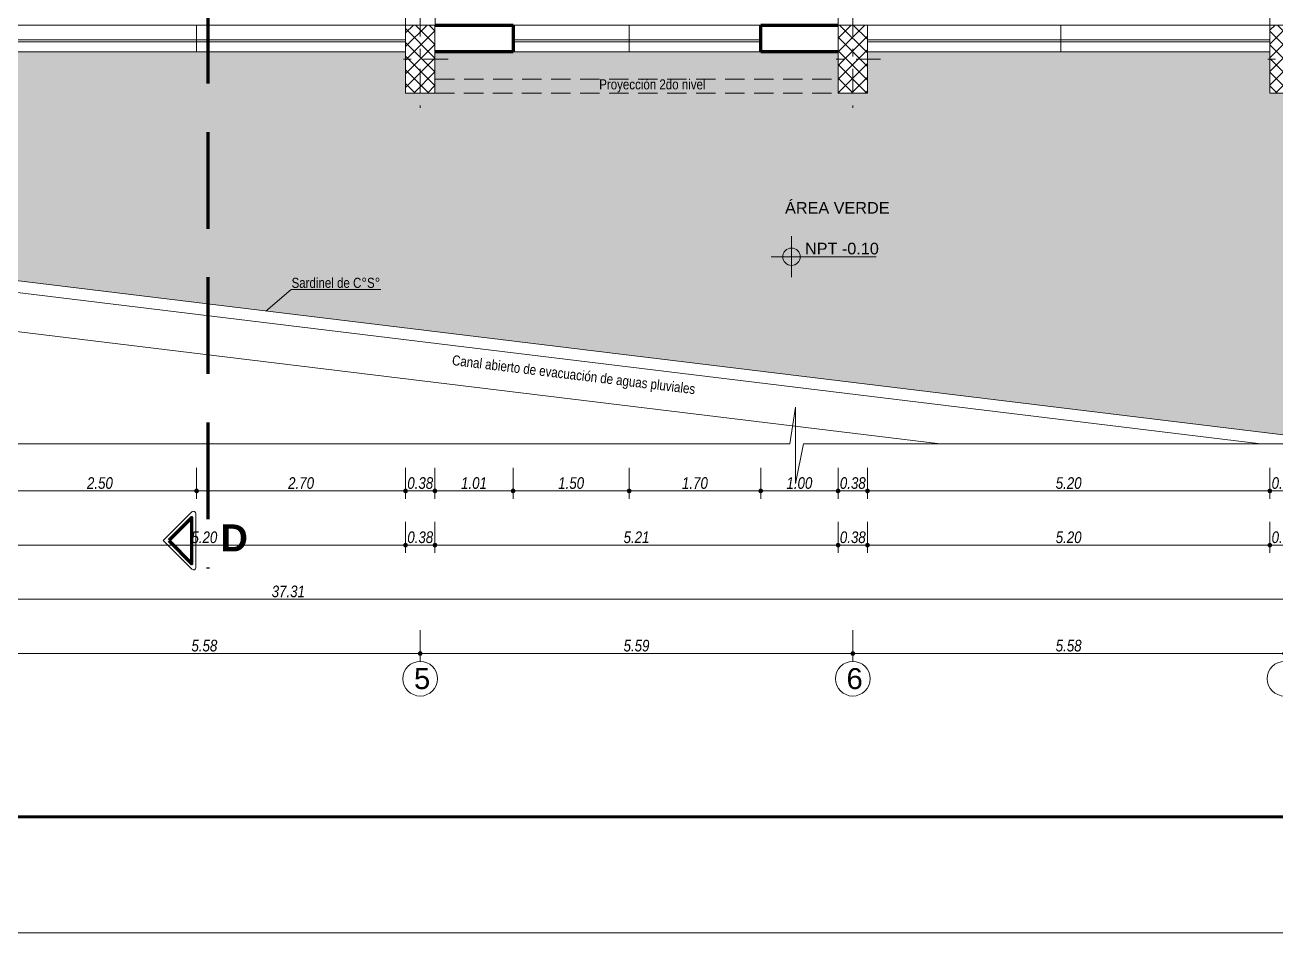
# Model space of a CAD drawing. Header units: inches. Extents: x 140 to 978, y -82 to 38.
# Drawn here: x 627.83 to 643.99, y -22.35 to -10.62 of the extents above; entities that cross this region are included whole.
import ezdxf

# ---------------------------------------------------------------- set-up
doc = ezdxf.new("R2010")
doc.units = ezdxf.units.IN
doc.header["$MEASUREMENT"] = 0
for name, pattern in [('DASHDOT2', [12.7, 6.35, -3.175, 0, -3.175]), ('DASHED', [0.75, 0.5, -0.25]), ('DASHED2', [0.375, 0.25, -0.125])]:
    doc.linetypes.add(name, pattern=pattern)
doc.layers.get('0').update_dxf_attribs({"lineweight": 0})
for name, color, linetype, lineweight in [('UNSAAC CUBIERTAS', 22, 'Continuous', 0), ('UNSAAC- ROTULO', 7, 'Continuous', 60), ('UNSAAC-AREA VERDE', 94, 'Continuous', 0), ('UNSAAC-COLUMNA', 24, 'Continuous', 0), ('UNSAAC-CORTE ESTRUCTURA', 7, 'Continuous', 70), ('UNSAAC-COTA', 48, 'Continuous', 0), ('UNSAAC-EJE COLUMNA', 22, 'DASHDOT2', 0), ('UNSAAC-FACHADA(2DO PLANO)', 7, 'Continuous', 30), ('UNSAAC-LINEA DE CORTE', 7, 'Continuous', 70), ('UNSAAC-LLAMADOS', 88, 'Continuous', 0), ('UNSAAC-MURETE', 146, 'Continuous', 20), ('UNSAAC-MUROS', 7, 'Continuous', 70), ('UNSAAC-PISOS', 253, 'Continuous', 0), ('UNSAAC-PROYECCIONES', 38, 'DASHED2', 0), ('UNSAAC-TEXTOS', 250, 'Continuous', 0), ('UNSAAC-TEXTURAS', 250, 'Continuous', 0), ('UNSAAC-VANOS', 24, 'Continuous', 0)]:
    doc.layers.add(name, color=color, linetype=linetype, lineweight=lineweight)
doc.styles.add('5mm', font='GOTHIC.TTF', dxfattribs={"height": 5})
doc.styles.add('narrow', font='')
doc.styles.get("Standard").update_dxf_attribs({"font": 'arial.ttf'})
doc.styles.get('narrow').set_extended_font_data('Arial Narrow', italic=True)
doc.dimstyles.new('1EN75', dxfattribs={"dimtxt": 0.15, "dimasz": 0.06, "dimexe": 0.1, "dimexo": 0.15, "dimgap": 0.025, "dimtad": 1, "dimzin": 1, "dimdsep": 46, "dimtxsty": 'narrow', "dimblk": 'DOT', "dimcen": 0.1, "dimclrd": 256, "dimclre": 256, "dimclrt": 256, "dimaunit": 1, "dimadec": 3, "dimazin": 0, "dimtfac": 1, "dimtmove": 2, "dimatfit": 3, "dimldrblk": 'ARCHTICK', "dimfxl": 0.3, "dimfxlon": 1, "dimtolj": 1, "dimtzin": 0, "dimlwd": 0, "dimlwe": 0, "dimarcsym": 0})

# ---------------------------------------------------------------- blocks, each defined once
blk = doc.blocks.new('cs1')
at = {"layer": 'UNSAAC-TEXTURAS'}
h = blk.add_hatch(dxfattribs=at)
h.set_pattern_fill('ANSI37', color=256)
h.paths.add_polyline_path([(850.008, 169.826), (850.198, 169.826), (850.198, 170.266), (850.008, 170.266)])
h.paths.add_polyline_path([(850.198, 169.826), (850.388, 169.826), (850.388, 170.266), (850.198, 170.266)])
h.paths.add_polyline_path([(850.388, 169.826), (850.198, 169.826), (850.198, 169.386), (850.388, 169.386)])
h.paths.add_polyline_path([(850.198, 169.826), (850.008, 169.826), (850.008, 169.386), (850.198, 169.386)])
at = {"layer": 'UNSAAC-COLUMNA'}
blk.add_lwpolyline([(850.388, 169.386), (850.388, 170.266), (850.008, 170.266), (850.008, 169.386)], close=True, dxfattribs=at)
at = {"layer": 'UNSAAC-EJE COLUMNA', "ltscale": 0.05}
for p, q in [((850.198, 170.436), (850.198, 169.196)), ((850.558, 169.826), (849.828, 169.826))]:
    blk.add_line(p, q, dxfattribs=at)
blk = doc.blocks.new('_Dot')
at = {"color": 0, "linetype": 'ByBlock', "lineweight": -2}
blk.add_line((-0.5, 0), (-1, 0), dxfattribs=at)
at = {"color": 0, "linetype": 'ByBlock', "const_width": 0.5}
blk.add_lwpolyline([(-0.25, 0, 1), (0.25, 0, 1)], format="xyb", close=True, dxfattribs=at)
blk = doc.blocks.new('*D688')
at = {"layer": 'Defpoints', "color": 0, "transparency": 16777216}
for p in [(627.545, -10.741), (632.745, -10.741), (632.745, -17.339)]:
    blk.add_point(p, dxfattribs=at)
at = {"layer": 'UNSAAC-COTA', "lineweight": 0, "transparency": 16777216}
for p, q in [((627.545, -17.039), (627.545, -17.439)), ((632.745, -17.039), (632.745, -17.439)), ((627.605, -17.339), (632.685, -17.339))]:
    blk.add_line(p, q, dxfattribs=at)
at = {"layer": 'UNSAAC-COTA', "lineweight": 0, "transparency": 16777216, "xscale": 0.06, "yscale": 0.06, "zscale": 0.06, "rotation": 180}
blk.add_blockref('_Dot', (627.545, -17.339), dxfattribs=at)
at = {"layer": 'UNSAAC-COTA', "lineweight": 0, "transparency": 16777216, "xscale": 0.06, "yscale": 0.06, "zscale": 0.06}
blk.add_blockref('_Dot', (632.745, -17.339), dxfattribs=at)
at = {"layer": 'UNSAAC-COTA', "transparency": 16777216, "insert": (630.145, -17.238), "char_height": 0.15, "attachment_point": 5, "style": 'narrow'}
blk.add_mtext('\\A1;5.20', dxfattribs=at)
blk = doc.blocks.new('_ArchTick')
at = {"layer": 'UNSAAC-FACHADA(2DO PLANO)', "color": 0, "const_width": 0.15}
blk.add_lwpolyline([(-0.5, -0.5), (0.5, 0.5)], dxfattribs=at)
blk = doc.blocks.new('*D689')
at = {"layer": 'Defpoints', "color": 0, "transparency": 16777216}
for p in [(632.745, -10.741), (633.125, -10.741), (633.125, -17.339)]:
    blk.add_point(p, dxfattribs=at)
at = {"layer": 'UNSAAC-COTA', "lineweight": 0, "transparency": 16777216}
for p, q in [((632.745, -17.039), (632.745, -17.439)), ((633.125, -17.039), (633.125, -17.439)), ((632.805, -17.339), (633.065, -17.339))]:
    blk.add_line(p, q, dxfattribs=at)
at = {"layer": 'UNSAAC-COTA', "lineweight": 0, "transparency": 16777216, "xscale": 0.06, "yscale": 0.06, "zscale": 0.06, "rotation": 180}
blk.add_blockref('_Dot', (632.745, -17.339), dxfattribs=at)
at = {"layer": 'UNSAAC-COTA', "lineweight": 0, "transparency": 16777216, "xscale": 0.06, "yscale": 0.06, "zscale": 0.06}
blk.add_blockref('_Dot', (633.125, -17.339), dxfattribs=at)
at = {"layer": 'UNSAAC-COTA', "transparency": 16777216, "insert": (632.935, -17.238), "char_height": 0.15, "attachment_point": 5, "style": 'narrow'}
blk.add_mtext('\\A1;0.38', dxfattribs=at)
blk = doc.blocks.new('*D690')
at = {"layer": 'Defpoints', "color": 0, "transparency": 16777216}
for p in [(633.125, -10.741), (638.335, -10.741), (638.335, -17.339)]:
    blk.add_point(p, dxfattribs=at)
at = {"layer": 'UNSAAC-COTA', "lineweight": 0, "transparency": 16777216}
for p, q in [((633.125, -17.039), (633.125, -17.439)), ((638.335, -17.039), (638.335, -17.439)), ((633.185, -17.339), (638.275, -17.339))]:
    blk.add_line(p, q, dxfattribs=at)
at = {"layer": 'UNSAAC-COTA', "lineweight": 0, "transparency": 16777216, "xscale": 0.06, "yscale": 0.06, "zscale": 0.06, "rotation": 180}
blk.add_blockref('_Dot', (633.125, -17.339), dxfattribs=at)
at = {"layer": 'UNSAAC-COTA', "lineweight": 0, "transparency": 16777216, "xscale": 0.06, "yscale": 0.06, "zscale": 0.06}
blk.add_blockref('_Dot', (638.335, -17.339), dxfattribs=at)
at = {"layer": 'UNSAAC-COTA', "transparency": 16777216, "insert": (635.73, -17.238), "char_height": 0.15, "attachment_point": 5, "style": 'narrow'}
blk.add_mtext('\\A1;5.21', dxfattribs=at)
blk = doc.blocks.new('*D691')
at = {"layer": 'Defpoints', "color": 0, "transparency": 16777216}
for p in [(638.335, -10.741), (638.715, -10.741), (638.715, -17.339)]:
    blk.add_point(p, dxfattribs=at)
at = {"layer": 'UNSAAC-COTA', "lineweight": 0, "transparency": 16777216}
for p, q in [((638.335, -17.039), (638.335, -17.439)), ((638.715, -17.039), (638.715, -17.439)), ((638.395, -17.339), (638.655, -17.339))]:
    blk.add_line(p, q, dxfattribs=at)
at = {"layer": 'UNSAAC-COTA', "lineweight": 0, "transparency": 16777216, "xscale": 0.06, "yscale": 0.06, "zscale": 0.06, "rotation": 180}
blk.add_blockref('_Dot', (638.335, -17.339), dxfattribs=at)
at = {"layer": 'UNSAAC-COTA', "lineweight": 0, "transparency": 16777216, "xscale": 0.06, "yscale": 0.06, "zscale": 0.06}
blk.add_blockref('_Dot', (638.715, -17.339), dxfattribs=at)
at = {"layer": 'UNSAAC-COTA', "transparency": 16777216, "insert": (638.525, -17.238), "char_height": 0.15, "attachment_point": 5, "style": 'narrow'}
blk.add_mtext('\\A1;0.38', dxfattribs=at)
blk = doc.blocks.new('*D692')
at = {"layer": 'Defpoints', "color": 0, "transparency": 16777216}
for p in [(638.715, -10.741), (643.915, -10.741), (643.915, -17.339)]:
    blk.add_point(p, dxfattribs=at)
at = {"layer": 'UNSAAC-COTA', "lineweight": 0, "transparency": 16777216}
for p, q in [((638.715, -17.039), (638.715, -17.439)), ((643.915, -17.039), (643.915, -17.439)), ((638.775, -17.339), (643.855, -17.339))]:
    blk.add_line(p, q, dxfattribs=at)
at = {"layer": 'UNSAAC-COTA', "lineweight": 0, "transparency": 16777216, "xscale": 0.06, "yscale": 0.06, "zscale": 0.06, "rotation": 180}
blk.add_blockref('_Dot', (638.715, -17.339), dxfattribs=at)
at = {"layer": 'UNSAAC-COTA', "lineweight": 0, "transparency": 16777216, "xscale": 0.06, "yscale": 0.06, "zscale": 0.06}
blk.add_blockref('_Dot', (643.915, -17.339), dxfattribs=at)
at = {"layer": 'UNSAAC-COTA', "transparency": 16777216, "insert": (641.315, -17.238), "char_height": 0.15, "attachment_point": 5, "style": 'narrow'}
blk.add_mtext('\\A1;5.20', dxfattribs=at)
blk = doc.blocks.new('*D693')
at = {"layer": 'Defpoints', "color": 0, "transparency": 16777216}
for p in [(643.915, -10.741), (644.295, -10.741), (644.295, -17.339)]:
    blk.add_point(p, dxfattribs=at)
at = {"layer": 'UNSAAC-COTA', "lineweight": 0, "transparency": 16777216}
for p, q in [((643.915, -17.039), (643.915, -17.439)), ((644.295, -17.039), (644.295, -17.439)), ((643.975, -17.339), (644.235, -17.339))]:
    blk.add_line(p, q, dxfattribs=at)
at = {"layer": 'UNSAAC-COTA', "lineweight": 0, "transparency": 16777216, "xscale": 0.06, "yscale": 0.06, "zscale": 0.06, "rotation": 180}
blk.add_blockref('_Dot', (643.915, -17.339), dxfattribs=at)
at = {"layer": 'UNSAAC-COTA', "lineweight": 0, "transparency": 16777216, "xscale": 0.06, "yscale": 0.06, "zscale": 0.06}
blk.add_blockref('_Dot', (644.295, -17.339), dxfattribs=at)
at = {"layer": 'UNSAAC-COTA', "transparency": 16777216, "insert": (644.105, -17.238), "char_height": 0.15, "attachment_point": 5, "style": 'narrow'}
blk.add_mtext('\\A1;0.38', dxfattribs=at)
blk = doc.blocks.new('*D738')
at = {"layer": 'Defpoints', "color": 0, "transparency": 16777216}
for p in [(612.575, -2.45), (649.885, -11.501), (649.885, -18.039)]:
    blk.add_point(p, dxfattribs=at)
at = {"layer": 'UNSAAC-COTA', "lineweight": 0, "transparency": 16777216}
for p, q in [((612.575, -17.739), (612.575, -18.139)), ((649.885, -17.739), (649.885, -18.139)), ((612.635, -18.039), (649.825, -18.039))]:
    blk.add_line(p, q, dxfattribs=at)
at = {"layer": 'UNSAAC-COTA', "lineweight": 0, "transparency": 16777216, "xscale": 0.06, "yscale": 0.06, "zscale": 0.06, "rotation": 180}
blk.add_blockref('_Dot', (612.575, -18.039), dxfattribs=at)
at = {"layer": 'UNSAAC-COTA', "lineweight": 0, "transparency": 16777216, "xscale": 0.06, "yscale": 0.06, "zscale": 0.06}
blk.add_blockref('_Dot', (649.885, -18.039), dxfattribs=at)
at = {"layer": 'UNSAAC-COTA', "transparency": 16777216, "insert": (631.23, -17.938), "char_height": 0.15, "attachment_point": 5, "style": 'narrow'}
blk.add_mtext('\\A1;37.31', dxfattribs=at)
blk = doc.blocks.new('*D742')
at = {"layer": 'Defpoints', "color": 0, "transparency": 16777216}
for p in [(627.355, -11.691), (632.935, -11.691), (632.935, -18.739)]:
    blk.add_point(p, dxfattribs=at)
at = {"layer": 'UNSAAC-COTA', "lineweight": 0, "transparency": 16777216}
for p, q in [((627.355, -18.439), (627.355, -18.839)), ((632.935, -18.439), (632.935, -18.839)), ((627.415, -18.739), (632.875, -18.739))]:
    blk.add_line(p, q, dxfattribs=at)
at = {"layer": 'UNSAAC-COTA', "lineweight": 0, "transparency": 16777216, "xscale": 0.06, "yscale": 0.06, "zscale": 0.06, "rotation": 180}
blk.add_blockref('_Dot', (627.355, -18.739), dxfattribs=at)
at = {"layer": 'UNSAAC-COTA', "lineweight": 0, "transparency": 16777216, "xscale": 0.06, "yscale": 0.06, "zscale": 0.06}
blk.add_blockref('_Dot', (632.935, -18.739), dxfattribs=at)
at = {"layer": 'UNSAAC-COTA', "transparency": 16777216, "insert": (630.145, -18.638), "char_height": 0.15, "attachment_point": 5, "style": 'narrow'}
blk.add_mtext('\\A1;5.58', dxfattribs=at)
blk = doc.blocks.new('*D743')
at = {"layer": 'Defpoints', "color": 0, "transparency": 16777216}
for p in [(632.935, -11.691), (638.525, -11.691), (638.525, -18.739)]:
    blk.add_point(p, dxfattribs=at)
at = {"layer": 'UNSAAC-COTA', "lineweight": 0, "transparency": 16777216}
for p, q in [((632.935, -18.439), (632.935, -18.839)), ((638.525, -18.439), (638.525, -18.839)), ((632.995, -18.739), (638.465, -18.739))]:
    blk.add_line(p, q, dxfattribs=at)
at = {"layer": 'UNSAAC-COTA', "lineweight": 0, "transparency": 16777216, "xscale": 0.06, "yscale": 0.06, "zscale": 0.06, "rotation": 180}
blk.add_blockref('_Dot', (632.935, -18.739), dxfattribs=at)
at = {"layer": 'UNSAAC-COTA', "lineweight": 0, "transparency": 16777216, "xscale": 0.06, "yscale": 0.06, "zscale": 0.06}
blk.add_blockref('_Dot', (638.525, -18.739), dxfattribs=at)
at = {"layer": 'UNSAAC-COTA', "transparency": 16777216, "insert": (635.73, -18.638), "char_height": 0.15, "attachment_point": 5, "style": 'narrow'}
blk.add_mtext('\\A1;5.59', dxfattribs=at)
blk = doc.blocks.new('*D744')
at = {"layer": 'Defpoints', "color": 0, "transparency": 16777216}
for p in [(638.525, -11.691), (644.105, -11.691), (644.105, -18.739)]:
    blk.add_point(p, dxfattribs=at)
at = {"layer": 'UNSAAC-COTA', "lineweight": 0, "transparency": 16777216}
for p, q in [((638.525, -18.439), (638.525, -18.839)), ((644.105, -18.439), (644.105, -18.839)), ((638.585, -18.739), (644.045, -18.739))]:
    blk.add_line(p, q, dxfattribs=at)
at = {"layer": 'UNSAAC-COTA', "lineweight": 0, "transparency": 16777216, "xscale": 0.06, "yscale": 0.06, "zscale": 0.06, "rotation": 180}
blk.add_blockref('_Dot', (638.525, -18.739), dxfattribs=at)
at = {"layer": 'UNSAAC-COTA', "lineweight": 0, "transparency": 16777216, "xscale": 0.06, "yscale": 0.06, "zscale": 0.06}
blk.add_blockref('_Dot', (644.105, -18.739), dxfattribs=at)
at = {"layer": 'UNSAAC-COTA', "transparency": 16777216, "insert": (641.315, -18.638), "char_height": 0.15, "attachment_point": 5, "style": 'narrow'}
blk.add_mtext('\\A1;5.58', dxfattribs=at)
blk = doc.blocks.new('VIGA')
at = {"layer": 'UNSAAC-PROYECCIONES'}
for p, q in [((1104.492, 82.919), (1104.492, 74.874)), ((1104.872, 82.919), (1104.872, 74.874)), ((1110.082, 82.919), (1110.082, 74.874)), ((1115.662, 82.919), (1115.662, 74.874)), ((1104.872, 74.176), (1110.082, 74.176)), ((1104.872, 73.994), (1110.082, 73.994))]:
    blk.add_line(p, q, dxfattribs=at)
blk = doc.blocks.new('*D828')
at = {"layer": 'Defpoints', "color": 0, "transparency": 16777216}
for p in [(630.045, -10.966), (627.545, -11.501), (630.045, -16.639)]:
    blk.add_point(p, dxfattribs=at)
at = {"layer": 'UNSAAC-COTA', "lineweight": 0, "transparency": 16777216}
for p, q in [((627.545, -16.339), (627.545, -16.739)), ((630.045, -16.339), (630.045, -16.739)), ((627.605, -16.639), (629.985, -16.639))]:
    blk.add_line(p, q, dxfattribs=at)
at = {"layer": 'UNSAAC-COTA', "lineweight": 0, "transparency": 16777216, "xscale": 0.06, "yscale": 0.06, "zscale": 0.06, "rotation": 180}
blk.add_blockref('_Dot', (627.545, -16.639), dxfattribs=at)
at = {"layer": 'UNSAAC-COTA', "lineweight": 0, "transparency": 16777216, "xscale": 0.06, "yscale": 0.06, "zscale": 0.06}
blk.add_blockref('_Dot', (630.045, -16.639), dxfattribs=at)
at = {"layer": 'UNSAAC-COTA', "transparency": 16777216, "insert": (628.795, -16.538), "char_height": 0.15, "attachment_point": 5, "style": 'narrow'}
blk.add_mtext('\\A1;2.50', dxfattribs=at)
blk = doc.blocks.new('*D829')
at = {"layer": 'Defpoints', "color": 0, "transparency": 16777216}
for p in [(630.045, -10.966), (632.745, -11.501), (632.745, -16.639)]:
    blk.add_point(p, dxfattribs=at)
at = {"layer": 'UNSAAC-COTA', "lineweight": 0, "transparency": 16777216}
for p, q in [((630.045, -16.339), (630.045, -16.739)), ((632.745, -16.339), (632.745, -16.739)), ((630.105, -16.639), (632.685, -16.639))]:
    blk.add_line(p, q, dxfattribs=at)
at = {"layer": 'UNSAAC-COTA', "lineweight": 0, "transparency": 16777216, "xscale": 0.06, "yscale": 0.06, "zscale": 0.06, "rotation": 180}
blk.add_blockref('_Dot', (630.045, -16.639), dxfattribs=at)
at = {"layer": 'UNSAAC-COTA', "lineweight": 0, "transparency": 16777216, "xscale": 0.06, "yscale": 0.06, "zscale": 0.06}
blk.add_blockref('_Dot', (632.745, -16.639), dxfattribs=at)
at = {"layer": 'UNSAAC-COTA', "transparency": 16777216, "insert": (631.395, -16.538), "char_height": 0.15, "attachment_point": 5, "style": 'narrow'}
blk.add_mtext('\\A1;2.70', dxfattribs=at)
blk = doc.blocks.new('*D830')
at = {"layer": 'Defpoints', "color": 0, "transparency": 16777216}
for p in [(632.745, -11.501), (633.125, -11.501), (633.125, -16.639)]:
    blk.add_point(p, dxfattribs=at)
at = {"layer": 'UNSAAC-COTA', "lineweight": 0, "transparency": 16777216}
for p, q in [((632.745, -16.339), (632.745, -16.739)), ((633.125, -16.339), (633.125, -16.739)), ((632.805, -16.639), (633.065, -16.639))]:
    blk.add_line(p, q, dxfattribs=at)
at = {"layer": 'UNSAAC-COTA', "lineweight": 0, "transparency": 16777216, "xscale": 0.06, "yscale": 0.06, "zscale": 0.06, "rotation": 180}
blk.add_blockref('_Dot', (632.745, -16.639), dxfattribs=at)
at = {"layer": 'UNSAAC-COTA', "lineweight": 0, "transparency": 16777216, "xscale": 0.06, "yscale": 0.06, "zscale": 0.06}
blk.add_blockref('_Dot', (633.125, -16.639), dxfattribs=at)
at = {"layer": 'UNSAAC-COTA', "transparency": 16777216, "insert": (632.935, -16.538), "char_height": 0.15, "attachment_point": 5, "style": 'narrow'}
blk.add_mtext('\\A1;0.38', dxfattribs=at)
blk = doc.blocks.new('*D831')
at = {"layer": 'Defpoints', "color": 0, "transparency": 16777216}
for p in [(634.135, -10.966), (633.125, -11.501), (634.135, -16.639)]:
    blk.add_point(p, dxfattribs=at)
at = {"layer": 'UNSAAC-COTA', "lineweight": 0, "transparency": 16777216}
for p, q in [((633.125, -16.339), (633.125, -16.739)), ((634.135, -16.339), (634.135, -16.739)), ((633.185, -16.639), (634.075, -16.639))]:
    blk.add_line(p, q, dxfattribs=at)
at = {"layer": 'UNSAAC-COTA', "lineweight": 0, "transparency": 16777216, "xscale": 0.06, "yscale": 0.06, "zscale": 0.06, "rotation": 180}
blk.add_blockref('_Dot', (633.125, -16.639), dxfattribs=at)
at = {"layer": 'UNSAAC-COTA', "lineweight": 0, "transparency": 16777216, "xscale": 0.06, "yscale": 0.06, "zscale": 0.06}
blk.add_blockref('_Dot', (634.135, -16.639), dxfattribs=at)
at = {"layer": 'UNSAAC-COTA', "transparency": 16777216, "insert": (633.63, -16.538), "char_height": 0.15, "attachment_point": 5, "style": 'narrow'}
blk.add_mtext('\\A1;1.01', dxfattribs=at)
blk = doc.blocks.new('*D832')
at = {"layer": 'Defpoints', "color": 0, "transparency": 16777216}
for p in [(637.335, -10.966), (638.335, -11.501), (638.335, -16.639)]:
    blk.add_point(p, dxfattribs=at)
at = {"layer": 'UNSAAC-COTA', "lineweight": 0, "transparency": 16777216}
for p, q in [((637.335, -16.339), (637.335, -16.739)), ((638.335, -16.339), (638.335, -16.739)), ((637.395, -16.639), (638.275, -16.639))]:
    blk.add_line(p, q, dxfattribs=at)
at = {"layer": 'UNSAAC-COTA', "lineweight": 0, "transparency": 16777216, "xscale": 0.06, "yscale": 0.06, "zscale": 0.06, "rotation": 180}
blk.add_blockref('_Dot', (637.335, -16.639), dxfattribs=at)
at = {"layer": 'UNSAAC-COTA', "lineweight": 0, "transparency": 16777216, "xscale": 0.06, "yscale": 0.06, "zscale": 0.06}
blk.add_blockref('_Dot', (638.335, -16.639), dxfattribs=at)
at = {"layer": 'UNSAAC-COTA', "transparency": 16777216, "insert": (637.835, -16.538), "char_height": 0.15, "attachment_point": 5, "style": 'narrow'}
blk.add_mtext('\\A1;1.00', dxfattribs=at)
blk = doc.blocks.new('*D833')
at = {"layer": 'Defpoints', "color": 0, "transparency": 16777216}
for p in [(638.335, -11.501), (638.715, -11.501), (638.715, -16.639)]:
    blk.add_point(p, dxfattribs=at)
at = {"layer": 'UNSAAC-COTA', "lineweight": 0, "transparency": 16777216}
for p, q in [((638.335, -16.339), (638.335, -16.739)), ((638.715, -16.339), (638.715, -16.739)), ((638.395, -16.639), (638.655, -16.639))]:
    blk.add_line(p, q, dxfattribs=at)
at = {"layer": 'UNSAAC-COTA', "lineweight": 0, "transparency": 16777216, "xscale": 0.06, "yscale": 0.06, "zscale": 0.06, "rotation": 180}
blk.add_blockref('_Dot', (638.335, -16.639), dxfattribs=at)
at = {"layer": 'UNSAAC-COTA', "lineweight": 0, "transparency": 16777216, "xscale": 0.06, "yscale": 0.06, "zscale": 0.06}
blk.add_blockref('_Dot', (638.715, -16.639), dxfattribs=at)
at = {"layer": 'UNSAAC-COTA', "transparency": 16777216, "insert": (638.525, -16.538), "char_height": 0.15, "attachment_point": 5, "style": 'narrow'}
blk.add_mtext('\\A1;0.38', dxfattribs=at)
blk = doc.blocks.new('*D834')
at = {"layer": 'Defpoints', "color": 0, "transparency": 16777216}
for p in [(638.715, -11.501), (643.915, -11.501), (643.915, -16.639)]:
    blk.add_point(p, dxfattribs=at)
at = {"layer": 'UNSAAC-COTA', "lineweight": 0, "transparency": 16777216}
for p, q in [((638.715, -16.339), (638.715, -16.739)), ((643.915, -16.339), (643.915, -16.739)), ((638.775, -16.639), (643.855, -16.639))]:
    blk.add_line(p, q, dxfattribs=at)
at = {"layer": 'UNSAAC-COTA', "lineweight": 0, "transparency": 16777216, "xscale": 0.06, "yscale": 0.06, "zscale": 0.06, "rotation": 180}
blk.add_blockref('_Dot', (638.715, -16.639), dxfattribs=at)
at = {"layer": 'UNSAAC-COTA', "lineweight": 0, "transparency": 16777216, "xscale": 0.06, "yscale": 0.06, "zscale": 0.06}
blk.add_blockref('_Dot', (643.915, -16.639), dxfattribs=at)
at = {"layer": 'UNSAAC-COTA', "transparency": 16777216, "insert": (641.315, -16.538), "char_height": 0.15, "attachment_point": 5, "style": 'narrow'}
blk.add_mtext('\\A1;5.20', dxfattribs=at)
blk = doc.blocks.new('*D835')
at = {"layer": 'Defpoints', "color": 0, "transparency": 16777216}
for p in [(643.915, -11.501), (644.295, -11.501), (644.295, -16.639)]:
    blk.add_point(p, dxfattribs=at)
at = {"layer": 'UNSAAC-COTA', "lineweight": 0, "transparency": 16777216}
for p, q in [((643.915, -16.339), (643.915, -16.739)), ((644.295, -16.339), (644.295, -16.739)), ((643.975, -16.639), (644.235, -16.639))]:
    blk.add_line(p, q, dxfattribs=at)
at = {"layer": 'UNSAAC-COTA', "lineweight": 0, "transparency": 16777216, "xscale": 0.06, "yscale": 0.06, "zscale": 0.06, "rotation": 180}
blk.add_blockref('_Dot', (643.915, -16.639), dxfattribs=at)
at = {"layer": 'UNSAAC-COTA', "lineweight": 0, "transparency": 16777216, "xscale": 0.06, "yscale": 0.06, "zscale": 0.06}
blk.add_blockref('_Dot', (644.295, -16.639), dxfattribs=at)
at = {"layer": 'UNSAAC-COTA', "transparency": 16777216, "insert": (644.105, -16.538), "char_height": 0.15, "attachment_point": 5, "style": 'narrow'}
blk.add_mtext('\\A1;0.38', dxfattribs=at)
blk = doc.blocks.new('*D843')
at = {"layer": 'Defpoints', "color": 0, "transparency": 16777216}
for p in [(635.635, -10.621), (634.135, -10.966), (635.635, -16.639)]:
    blk.add_point(p, dxfattribs=at)
at = {"layer": 'UNSAAC-COTA', "lineweight": 0, "transparency": 16777216}
for p, q in [((634.135, -16.339), (634.135, -16.739)), ((635.635, -16.339), (635.635, -16.739)), ((634.195, -16.639), (635.575, -16.639))]:
    blk.add_line(p, q, dxfattribs=at)
at = {"layer": 'UNSAAC-COTA', "lineweight": 0, "transparency": 16777216, "xscale": 0.06, "yscale": 0.06, "zscale": 0.06, "rotation": 180}
blk.add_blockref('_Dot', (634.135, -16.639), dxfattribs=at)
at = {"layer": 'UNSAAC-COTA', "lineweight": 0, "transparency": 16777216, "xscale": 0.06, "yscale": 0.06, "zscale": 0.06}
blk.add_blockref('_Dot', (635.635, -16.639), dxfattribs=at)
at = {"layer": 'UNSAAC-COTA', "transparency": 16777216, "insert": (634.885, -16.538), "char_height": 0.15, "attachment_point": 5, "style": 'narrow'}
blk.add_mtext('\\A1;1.50', dxfattribs=at)
blk = doc.blocks.new('*D844')
at = {"layer": 'Defpoints', "color": 0, "transparency": 16777216}
for p in [(635.635, -10.621), (637.335, -10.966), (637.335, -16.639)]:
    blk.add_point(p, dxfattribs=at)
at = {"layer": 'UNSAAC-COTA', "lineweight": 0, "transparency": 16777216}
for p, q in [((635.635, -16.339), (635.635, -16.739)), ((637.335, -16.339), (637.335, -16.739)), ((635.695, -16.639), (637.275, -16.639))]:
    blk.add_line(p, q, dxfattribs=at)
at = {"layer": 'UNSAAC-COTA', "lineweight": 0, "transparency": 16777216, "xscale": 0.06, "yscale": 0.06, "zscale": 0.06, "rotation": 180}
blk.add_blockref('_Dot', (635.635, -16.639), dxfattribs=at)
at = {"layer": 'UNSAAC-COTA', "lineweight": 0, "transparency": 16777216, "xscale": 0.06, "yscale": 0.06, "zscale": 0.06}
blk.add_blockref('_Dot', (637.335, -16.639), dxfattribs=at)
at = {"layer": 'UNSAAC-COTA', "transparency": 16777216, "insert": (636.485, -16.538), "char_height": 0.15, "attachment_point": 5, "style": 'narrow'}
blk.add_mtext('\\A1;1.70', dxfattribs=at)
blk = doc.blocks.new('npt')
at = {"layer": 'UNSAAC-TEXTOS'}
h = blk.add_hatch(color=0, dxfattribs=at)
h.dxf.hatch_style = 1
h.paths.add_polyline_path([(0.0522, 0), (0, 0), (0, -0.0522, 0.414214)])
h.paths.add_polyline_path([(0, 0.0522, 0.414214), (-0.0522, 0), (0, 0)])
at = {"layer": 'UNSAAC-TEXTOS', "color": 0}
for p, q in [((0, -0.1228), (0, 0.1228)), ((-0.1228, 0), (0.507, 0))]:
    blk.add_line(p, q, dxfattribs=at)
blk.add_circle((0, 0), 0.0522, dxfattribs=at)

msp = doc.modelspace()

# ---------------------------------------------------------------- hatches: boundary and pattern name
at = {"layer": 'UNSAAC-AREA VERDE', "ltscale": 2.5}
h = msp.add_hatch(dxfattribs=at)
h.set_pattern_fill('AR-SAND', color=256, scale=0.25)
h.set_pattern_definition([(37.5, (0, 0), (-0.01574834, 0.48170594), [0, -0.38, 0, -0.425, 0, -0.40625]), (7.5, (0, 0), (0.4424442, 0.7055365), [0, -0.205, 0, -0.3425, 0, -0.13125]), (327.5, (-0.3075, 0), (0.77853547, 0.00141476), [0, -0.125, 0, -0.45, 0, -0.5875]), (317.5, (-0.3075, 0), (0.75153165, 0.2194189), [0, -0.0625, 0, -0.295, 0, -0.3375])])
h.paths.add_polyline_path([(615.995, -12.687), (615.995, -11.501), (616.375, -11.501), (616.375, -10.966), (621.575, -10.966), (621.575, -11.501), (621.955, -11.501), (621.955, -10.966), (627.165, -10.966), (627.165, -11.501), (627.545, -11.501), (627.545, -10.966), (632.745, -10.966), (632.745, -11.501), (633.125, -11.501), (633.125, -10.966), (638.335, -10.966), (638.335, -11.501), (638.715, -11.501), (638.715, -10.966), (643.915, -10.966), (643.915, -11.501), (644.295, -11.501), (644.295, -10.966), (649.505, -10.966), (649.505, -11.501), (649.885, -11.501), (650.093, -11.501), (650.098, -15.871), (649.901, -16.03), (645.042, -16.03), (626.997, -13.836), (624.475, -13.632)])

# ---------------------------------------------------------------- linework, layer by layer
at = {"layer": 'UNSAAC CUBIERTAS', "ltscale": 1.75}
msp.add_lwpolyline([(629.983, -16.911), (629.613, -17.28), (629.983, -17.65, 0.668179), (630.034, -17.628), (630.034, -16.932, 0.668179)], format="xyb", close=True, dxfattribs=at)
at = {"layer": 'UNSAAC- ROTULO', "color": 5, "lineweight": 0, "flags": 128}
msp.add_lwpolyline([(595.395, 31.651), (671.895, 31.651), (671.895, -22.349), (595.395, -22.349)], close=True, dxfattribs=at)
at = {"layer": 'UNSAAC- ROTULO'}
msp.add_lwpolyline([(596.895, 30.151), (670.395, 30.151), (670.395, -20.849), (596.895, -20.849)], close=True, dxfattribs=at)
at = {"layer": 'UNSAAC-CORTE ESTRUCTURA', "ltscale": 2.5}
msp.add_lwpolyline([(629.684, -17.28), (629.984, -17.58), (629.984, -16.98)], close=True, dxfattribs=at)
at = {"layer": 'UNSAAC-LINEA DE CORTE', "linetype": 'DASHED', "ltscale": 2.5}
msp.add_line((630.189, 29.247), (630.189, -17.642), dxfattribs=at)
at = {"layer": 'UNSAAC-LLAMADOS'}
msp.add_lwpolyline([(632.427, -14.036), (631.265, -14.036), (630.939, -14.315)], dxfattribs=at)
at = {"layer": 'UNSAAC-MURETE'}
for points in [[(627.545, -10.621), (630.045, -10.621), (630.045, -10.966), (627.545, -10.966)], [(630.045, -10.621), (632.745, -10.621), (632.745, -10.966), (630.045, -10.966)], [(634.135, -10.621), (635.635, -10.621), (635.635, -10.966), (634.135, -10.966)], [(635.635, -10.621), (637.335, -10.621), (637.335, -10.966), (635.635, -10.966)], [(638.715, -10.621), (641.215, -10.621), (641.215, -10.966), (638.715, -10.966)], [(641.215, -10.621), (643.915, -10.621), (643.915, -10.966), (641.215, -10.966)]]:
    msp.add_lwpolyline(points, close=True, dxfattribs=at)
at = {"layer": 'UNSAAC-MUROS'}
for p, q in [((633.125, -10.621), (634.135, -10.621)), ((634.135, -10.621), (634.135, -10.966)), ((637.335, -10.621), (638.335, -10.621)), ((637.335, -10.966), (637.335, -10.621)), ((634.135, -10.966), (633.125, -10.966)), ((638.335, -10.966), (637.335, -10.966))]:
    msp.add_line(p, q, dxfattribs=at)
at = {"layer": 'UNSAAC-PISOS'}
for points in [[(608.762, -11.881), (624.441, -13.629), (626.997, -13.836), (645.042, -16.03)], [(608.762, -12.032), (624.427, -13.779), (626.982, -13.985), (643.799, -16.03)], [(608.762, -12.535), (624.379, -14.276), (626.932, -14.483), (639.656, -16.03)]]:
    msp.add_lwpolyline(points, dxfattribs=at)
at = {"layer": 'UNSAAC-PISOS', "ltscale": 2.5}
msp.add_lwpolyline([(624.484, -16.03), (637.712, -16.03), (637.785, -15.557), (637.785, -16.542), (637.886, -16.03), (654.197, -16.03)], dxfattribs=at)
at = {"layer": 'UNSAAC-PROYECCIONES'}
msp.add_line((633.125, -11.501), (638.335, -11.501), dxfattribs=at)
at = {"layer": 'UNSAAC-TEXTOS'}
for centre in [(632.935, -19.064), (638.525, -19.064), (644.105, -19.064)]:
    msp.add_circle(centre, 0.224, dxfattribs=at)
at = {"layer": 'UNSAAC-VANOS', "ltscale": 0.01}
for p, q in [((627.545, -10.814), (630.045, -10.814)), ((630.045, -10.814), (632.745, -10.814)), ((634.135, -10.814), (635.635, -10.814)), ((635.635, -10.814), (637.335, -10.814)), ((638.715, -10.814), (641.215, -10.814)), ((641.215, -10.814), (643.915, -10.814)), ((627.545, -10.839), (630.045, -10.839)), ((630.045, -10.839), (632.745, -10.839)), ((634.135, -10.839), (635.635, -10.839)), ((635.635, -10.839), (637.335, -10.839)), ((638.715, -10.839), (641.215, -10.839)), ((641.215, -10.839), (643.915, -10.839))]:
    msp.add_line(p, q, dxfattribs=at)

# ---------------------------------------------------------------- block references
at = {"layer": 'UNSAAC-PROYECCIONES'}
msp.add_blockref('VIGA', (-471.746, -85.495), dxfattribs=at)
at = {"layer": 'UNSAAC-TEXTOS', "xscale": 2.154779168756153, "yscale": 2.154779168756153, "zscale": 2.154779168756153}
msp.add_blockref('npt', (637.733, -13.614), dxfattribs=at)
at = {"layer": 'UNSAAC-TEXTURAS'}
for p in [(-217.263, -180.887), (-211.673, -180.887), (-206.093, -180.887)]:
    msp.add_blockref('cs1', p, dxfattribs=at)

# ---------------------------------------------------------------- texts
at = {"layer": 'UNSAAC-CORTE ESTRUCTURA', "insert": (630.708, -17.071), "char_height": 0.35, "width": 0.398, "attachment_point": 3, "rotation": 360}
msp.add_mtext('{\\fSwis721 Ex BT|b1|i0|c0|p34;D}', dxfattribs=at)
at = {"layer": 'UNSAAC-LLAMADOS', "insert": (634.882, -11.322), "char_height": 0.13, "width": 2.08357, "attachment_point": 1, "style": 'narrow'}
msp.add_mtext('\\pi0.36576;{\\fArial Narrow|b0|i0|c0|p34;Proyección 2do nivel}', dxfattribs=at)
at = {"layer": 'UNSAAC-LLAMADOS', "insert": (631.272, -13.886), "char_height": 0.13, "width": 1.65127, "attachment_point": 1}
msp.add_mtext('{\\fArial Narrow|b0|i0|c0|p34;Sardinel de C°S°}', dxfattribs=at)
at = {"layer": 'UNSAAC-LLAMADOS', "insert": (633.356, -14.883), "char_height": 0.13, "width": 3.32033, "attachment_point": 1, "rotation": 353.1448}
msp.add_mtext('{\\fArial Narrow|b0|i0|c0|p34;Canal abierto de evacuación de aguas pluviales}', dxfattribs=at)
at = {"layer": 'UNSAAC-TEXTOS', "attachment_point": 1}
for s, insert, char_height, width in [('\\pi0.46746;ÁREA VERDE', (637.182, -12.907), 0.15, 2.27449), ('5', (632.854, -18.928), 0.27, 0.42503), ('6', (638.444, -18.928), 0.27, 0.42503)]:
    msp.add_mtext(s, dxfattribs=dict(at, insert=insert, char_height=char_height, width=width))
at = {"layer": 'UNSAAC-TEXTOS', "insert": (637.907, -13.433), "char_height": 0.15, "width": 1.06387, "attachment_point": 1, "style": '5mm'}
msp.add_mtext('{\\fArial|b0|i0|c0|p34;NPT -0.10}', dxfattribs=at)

# ---------------------------------------------------------------- dimensions: what is measured, and where the dimension line sits
at = {"layer": 'UNSAAC-COTA'}
for base, p1, p2, picture, middle in [((649.885, -18.039), (612.575, -2.45), (649.885, -11.501), '*D738', (631.23, -17.938)), ((635.635, -16.639), (634.135, -10.966), (635.635, -10.621), '*D843', (634.885, -16.538)), ((637.335, -16.639), (635.635, -10.621), (637.335, -10.966), '*D844', (636.485, -16.538)), ((632.745, -17.339), (627.545, -10.741), (632.745, -10.741), '*D688', (630.145, -17.238)), ((633.125, -17.339), (632.745, -10.741), (633.125, -10.741), '*D689', (632.935, -17.238)), ((638.335, -17.339), (633.125, -10.741), (638.335, -10.741), '*D690', (635.73, -17.238)), ((638.715, -17.339), (638.335, -10.741), (638.715, -10.741), '*D691', (638.525, -17.238)), ((643.915, -17.339), (638.715, -10.741), (643.915, -10.741), '*D692', (641.315, -17.238)), ((644.295, -17.339), (643.915, -10.741), (644.295, -10.741), '*D693', (644.105, -17.238)), ((630.045, -16.639), (627.545, -11.501), (630.045, -10.966), '*D828', (628.795, -16.538)), ((632.745, -16.639), (630.045, -10.966), (632.745, -11.501), '*D829', (631.395, -16.538)), ((634.135, -16.639), (633.125, -11.501), (634.135, -10.966), '*D831', (633.63, -16.538)), ((638.335, -16.639), (637.335, -10.966), (638.335, -11.501), '*D832', (637.835, -16.538)), ((633.125, -16.639), (632.745, -11.501), (633.125, -11.501), '*D830', (632.935, -16.538)), ((638.715, -16.639), (638.335, -11.501), (638.715, -11.501), '*D833', (638.525, -16.538)), ((643.915, -16.639), (638.715, -11.501), (643.915, -11.501), '*D834', (641.315, -16.538)), ((644.295, -16.639), (643.915, -11.501), (644.295, -11.501), '*D835', (644.105, -16.538)), ((632.935, -18.739), (627.355, -11.691), (632.935, -11.691), '*D742', (630.145, -18.638)), ((638.525, -18.739), (632.935, -11.691), (638.525, -11.691), '*D743', (635.73, -18.638)), ((644.105, -18.739), (638.525, -11.691), (644.105, -11.691), '*D744', (641.315, -18.638))]:
    dim = msp.add_linear_dim(base=base, p1=p1, p2=p2, dimstyle='1EN75', dxfattribs=at)
    dim.commit()
    dim.dimension.update_dxf_attribs({"geometry": picture, "text_midpoint": middle})

doc.saveas('drawing.dxf')
